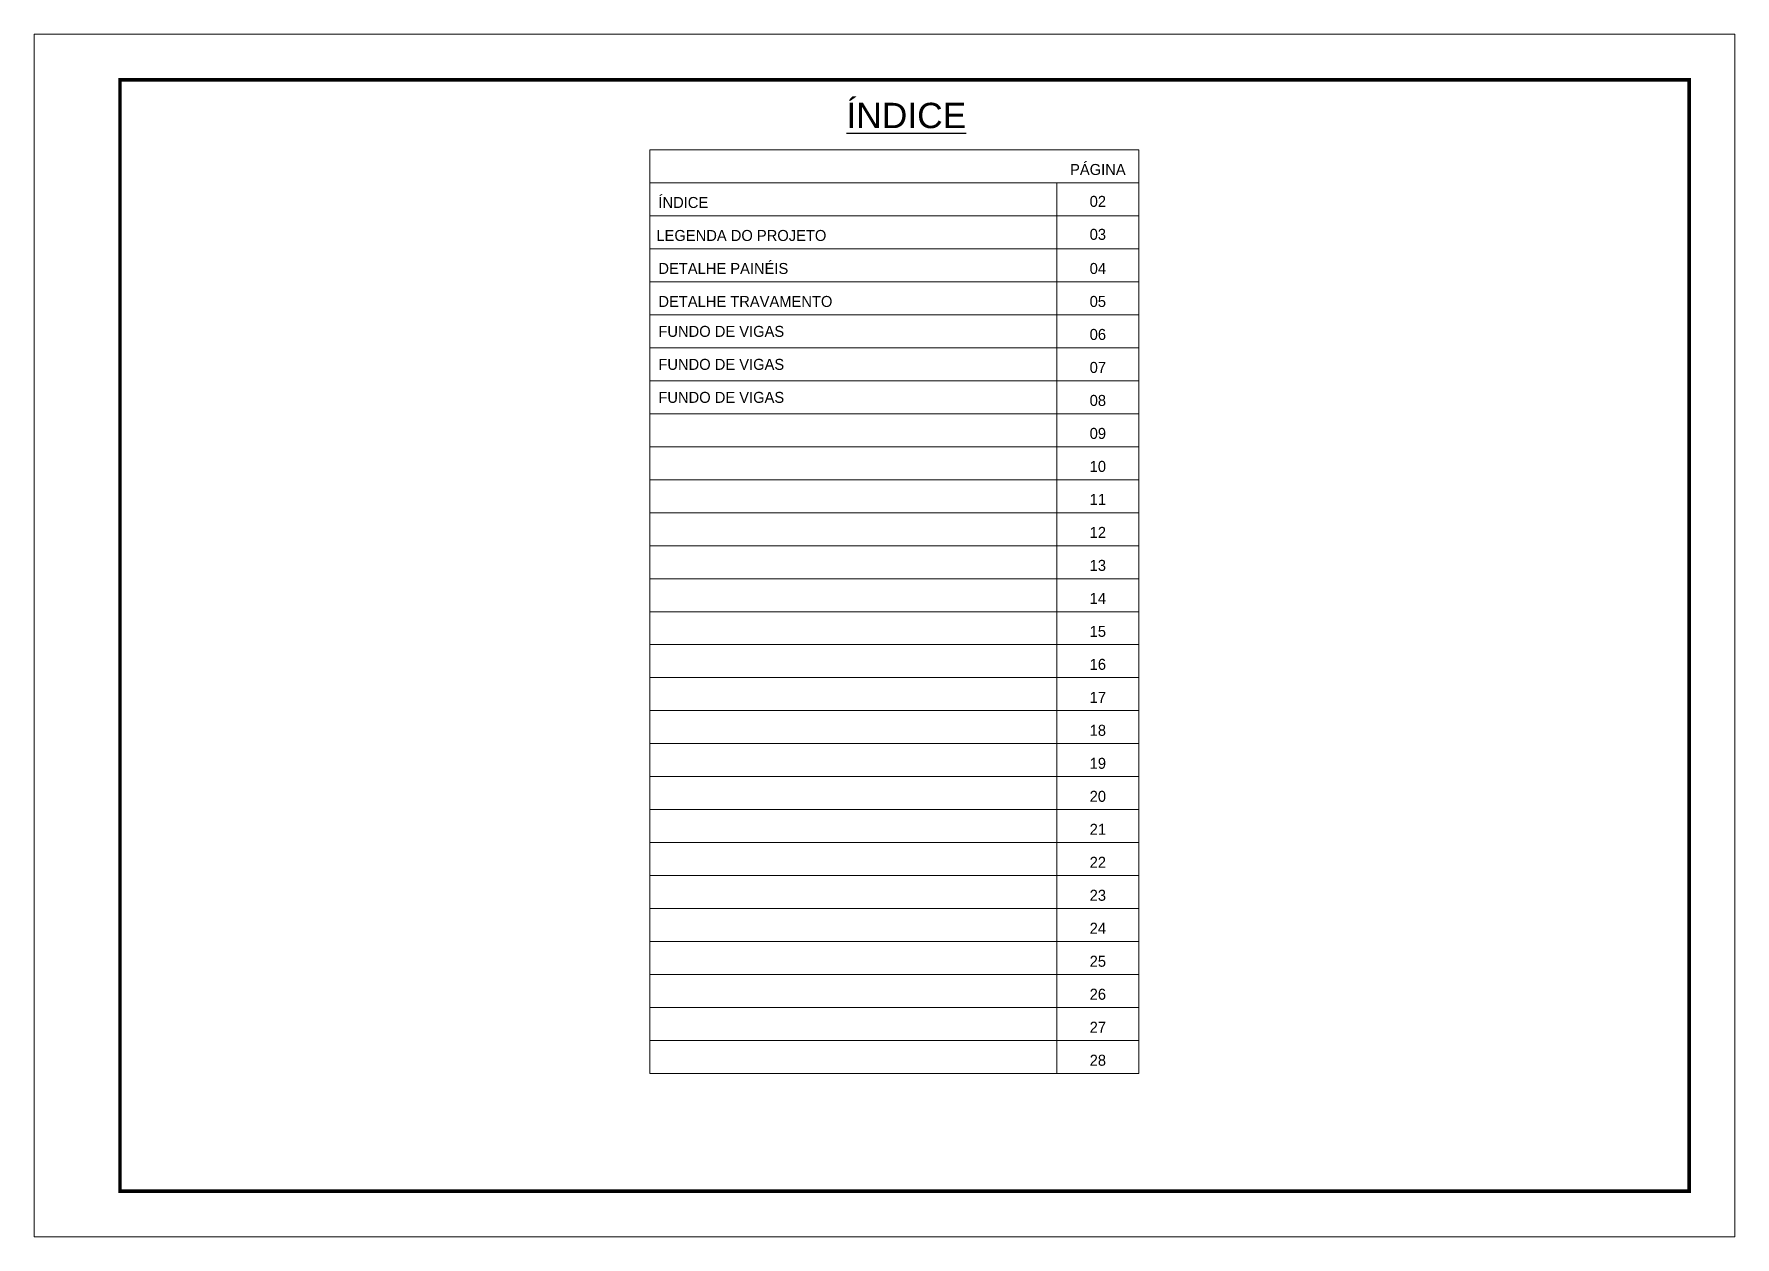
# Model space of a CAD drawing. Header units: millimetres. Extents: x 1427 to 7681, y 297 to 2495.
# Drawn here: x 3012 to 4497, y 1445 to 2495 of the extents above; entities that cross this region are included whole.
import ezdxf
from ezdxf.enums import TextEntityAlignment as Align

# ---------------------------------------------------------------- set-up
doc = ezdxf.new("R2010")
doc.units = ezdxf.units.MM
doc.layers.add('CARIMBO', color=255, linetype='Continuous', lineweight=9)
doc.layers.add('Folhas', color=255, linetype='Continuous', lineweight=9)
doc.styles.add('ARIAL', font='arial.ttf')
doc.styles.add('Tecnologia', font='')
doc.styles.get('Tecnologia').set_extended_font_data('Forgotten Futurist')

msp = doc.modelspace()

# ---------------------------------------------------------------- linework, layer by layer
at = {"layer": 'CARIMBO'}
for p, q in [((3549.62, 2394.25), (3976.7, 2394.25)), ((3549.62, 2394.25), (3976.7, 2394.25)), ((3549.62, 2394.25), (3549.62, 1587.96)), ((3976.7, 2394.25), (3976.7, 1587.96)), ((3549.62, 2365.45), (3976.7, 2365.45)), ((3549.62, 2365.45), (3976.7, 2365.45)), ((3549.62, 2365.45), (3976.7, 2365.45)), ((3904.88, 2365.45), (3904.88, 1587.96)), ((3549.62, 2336.66), (3976.7, 2336.66)), ((3549.62, 2307.86), (3976.7, 2307.86)), ((3549.62, 2279.07), (3976.7, 2279.07)), ((3549.62, 2250.27), (3976.7, 2250.27)), ((3549.62, 2221.47), (3976.7, 2221.47)), ((3549.62, 2192.68), (3976.7, 2192.68)), ((3549.62, 2163.88), (3976.7, 2163.88)), ((3549.62, 2135.08), (3976.7, 2135.08)), ((3549.62, 2106.29), (3976.7, 2106.29)), ((3549.62, 2077.49), (3976.7, 2077.49)), ((3549.62, 2048.7), (3976.7, 2048.7)), ((3549.62, 2019.9), (3976.7, 2019.9)), ((3549.62, 1991.1), (3976.7, 1991.1)), ((3549.62, 1962.31), (3976.7, 1962.31)), ((3549.62, 1933.51), (3976.7, 1933.51)), ((3549.62, 1904.72), (3976.7, 1904.72)), ((3549.62, 1875.92), (3976.7, 1875.92)), ((3549.62, 1847.12), (3976.7, 1847.12)), ((3549.62, 1818.33), (3976.7, 1818.33)), ((3549.62, 1789.53), (3976.7, 1789.53)), ((3549.62, 1760.73), (3976.7, 1760.73)), ((3549.62, 1731.94), (3976.7, 1731.94)), ((3549.62, 1703.14), (3976.7, 1703.14)), ((3549.62, 1674.35), (3976.7, 1674.35)), ((3549.62, 1645.55), (3976.7, 1645.55)), ((3549.62, 1616.75), (3976.7, 1616.75)), ((3549.62, 1587.96), (3976.7, 1587.96))]:
    msp.add_line(p, q, dxfattribs=at)
at = {"layer": 'Folhas'}
msp.add_lwpolyline([(3012.03, 1445.3), (4497.03, 1445.3), (4497.03, 2495.3), (3012.03, 2495.3)], close=True, dxfattribs=at)
at = {"layer": 'Folhas', "color": 30, "const_width": 3}
msp.add_lwpolyline([(3087.03, 1485.3), (4457.03, 1485.3), (4457.03, 2455.3), (3087.03, 2455.3)], close=True, dxfattribs=at)

# ---------------------------------------------------------------- texts
at = {"color": 0, "linetype": 'Continuous', "ltscale": 5, "style": 'ARIAL'}
msp.add_text('%%UÍNDICE', height=22.118, dxfattribs=at).set_placement((3773.61, 2413.15), align=Align.CENTER)
at = {"layer": 'CARIMBO', "style": 'Tecnologia'}
for s, p in [('PÁGINA', (3940.79, 2372.26)), ('02', (3940.79, 2344.43)), ('03', (3940.79, 2315.64)), ('04', (3940.79, 2285.87)), ('05', (3940.79, 2257.08)), ('06', (3940.79, 2228.28)), ('07', (3940.79, 2199.48)), ('08', (3940.79, 2170.69)), ('09', (3940.79, 2141.89)), ('10', (3940.79, 2113.1)), ('11', (3940.79, 2084.3)), ('12', (3940.79, 2055.5)), ('13', (3940.79, 2026.71)), ('14', (3940.79, 1997.91)), ('15', (3940.79, 1969.11)), ('16', (3940.79, 1940.32)), ('17', (3940.79, 1911.52)), ('18', (3940.79, 1882.73)), ('19', (3940.79, 1853.93)), ('20', (3940.79, 1825.13)), ('21', (3940.79, 1796.34)), ('22', (3940.79, 1767.54)), ('23', (3940.79, 1738.74)), ('24', (3940.79, 1709.95)), ('25', (3940.79, 1681.15)), ('26', (3940.79, 1652.36)), ('27', (3940.79, 1623.56)), ('28', (3940.79, 1594.76))]:
    msp.add_text(s, height=9.599, dxfattribs=at).set_placement(p, align=Align.CENTER)
for s, height, p in [('ÍNDICE', 9.599, (3557.12, 2343.47)), ('LEGENDA DO PROJETO', 9.5987, (3555.41, 2314.67)), ('DETALHE PAINÉIS', 9.5987, (3557.12, 2285.87)), ('DETALHE TRAVAMENTO', 9.5987, (3557.12, 2257.08)), ('FUNDO DE VIGAS', 9.5987, (3557.12, 2230.96)), ('FUNDO DE VIGAS', 9.5987, (3557.12, 2202.16)), ('FUNDO DE VIGAS', 9.5987, (3557.12, 2173.36))]:
    msp.add_text(s, height=height, dxfattribs=at).set_placement(p)

doc.saveas('drawing.dxf')
